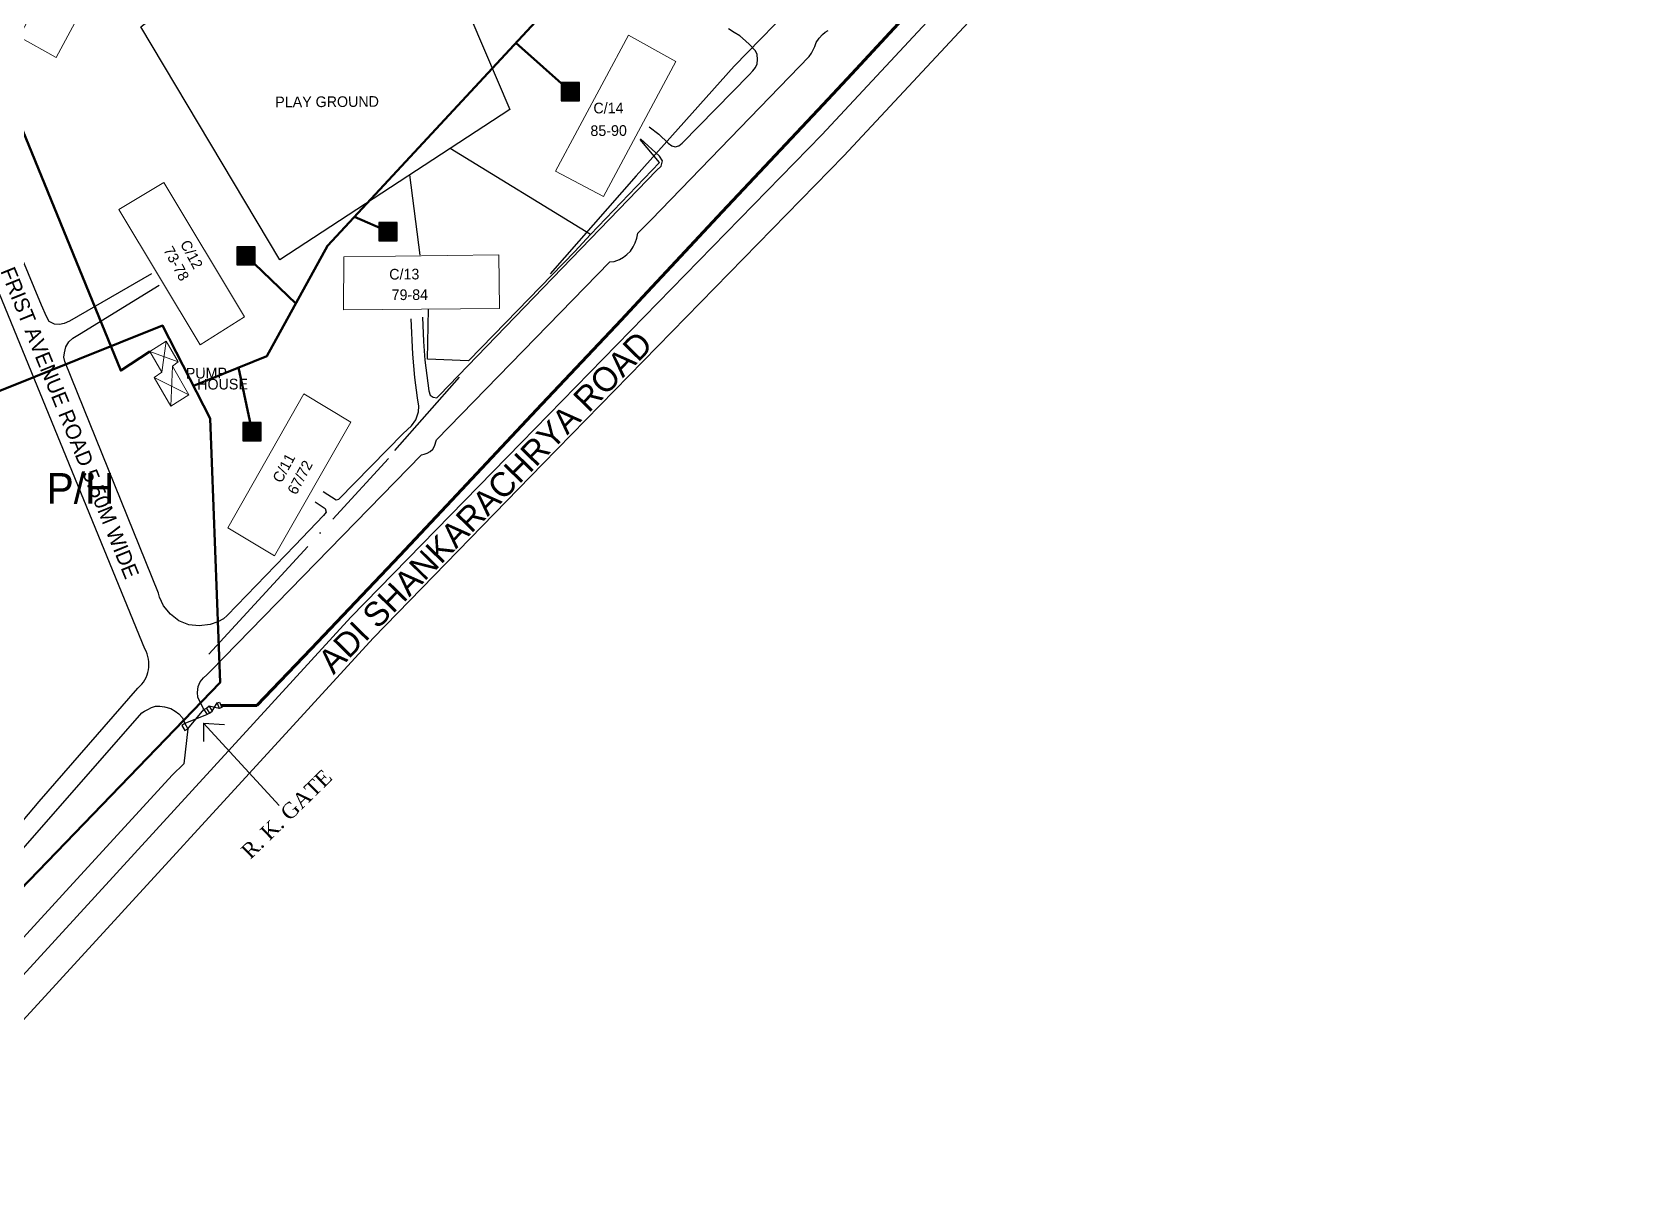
# Model space of a CAD drawing. Header units: millimetres. Extents: x 783 to 2788, y -521 to 1643.
# Drawn here: x 2505.5 to 2766.9, y -272.7 to -84.4 of the extents above; entities that cross this region are included whole.
import ezdxf
from ezdxf.enums import TextEntityAlignment as Align

# ---------------------------------------------------------------- set-up
doc = ezdxf.new("R2010")
doc.units = ezdxf.units.MM
doc.linetypes.add('ACAD_ISO04W100', pattern=[30, 24, -3, 0, -3])
doc.linetypes.add('DASHDOTX2', pattern=[50.8, 25.4, -12.7, 0, -12.7])
for name, color, linetype, lineweight in [('Boudary Wall', 6, 'DASHDOTX2', 60), ('Building', 1, 'Continuous', 9), ('Water Supply Line', 5, 'Continuous', 50)]:
    doc.layers.add(name, color=color, linetype=linetype, lineweight=lineweight)
for name, color, linetype in [('Fencing', 7, 'FENCELINE3'), ('Gate', 3, 'Continuous'), ('H.T.Line', 96, 'ACAD_ISO04W100'), ('Road', 7, 'Continuous'), ('Road Binding', 203, 'DASHDOTX2'), ('Text Building', 7, 'Continuous'), ('Text Road', 3, 'Continuous'), ('Water Line Dia Text', 7, 'Continuous'), ('Water Meter', 11, 'Continuous')]:
    doc.layers.add(name, color=color, linetype=linetype)
doc.linetypes.add('FENCELINE3', pattern='A,0.5,-0.2,["X",Standard,S=0.1,R=0,X=-0.1,Y=-0.05],-0.25', length=0.95)

# ---------------------------------------------------------------- blocks, each defined once
blk = doc.blocks.new('ACAD-Master Plan')
at = {"layer": 'Boudary Wall'}
blk.add_lwpolyline([(106.99, 82.18), (112.93, 82.14), (121.86, 91.44), (136.41, 106.8), (145.79, 116.72), (158.84, 130.68), (172.78, 145.44), (176.33, 149.24), (181.72, 155.06), (189.34, 163.21), (205.95, 180.82), (210.66, 185.85), (221.71, 197.77), (232.64, 209.23), (243.1, 220.32), (247.78, 225.55), (253.53, 231.66), (263.47, 242.38), (273.86, 253.42), (279.81, 259.9), (281.83, 261.91), (284.51, 264.81)], dxfattribs=at)
at = {"layer": 'Building'}
for points in [[(79.11, 200), (77.56, 197.3), (76.92, 197.68), (73.87, 191.91), (79.96, 188.52), (83.03, 194.24), (82.58, 194.57), (83.3, 195.92), (86.94, 194.17), (89.93, 199.88), (90.25, 200.55), (86.78, 202.34), (87.88, 204.35), (88.26, 204.14), (91.16, 209.82), (84.89, 213.16), (82.07, 207.52), (82.81, 207.04), (79.1, 199.98)], [(98.02, 141.99), (97.3, 136.86)], [(100, 138.57), (95.32, 140.28)], [(101.75, 133.18), (96.02, 136.02)], [(99.06, 137.87), (98.79, 131.29)]]:
    blk.add_lwpolyline(points, dxfattribs=at)
for points in [[(173.98, 192.21), (181.77, 187.9), (169.85, 165.71), (161.99, 169.86)], [(97.62, 168.03), (90.23, 163.58), (103.58, 141.39), (110.91, 145.96)], [(127.21, 155.79), (127.13, 147.11), (152.8, 147.34), (152.65, 156.14)], [(98.02, 141.99), (95.32, 140.28), (97.3, 136.86), (96.02, 136.02), (98.79, 131.29), (101.75, 133.18), (99.06, 137.87), (100, 138.57)], [(120.65, 133.3), (128.35, 128.67), (115.79, 106.75), (108.14, 111.32)]]:
    blk.add_lwpolyline(points, close=True, dxfattribs=at)
at = {"layer": 'Fencing', "linetype": 'FENCELINE3'}
for points in [[(144.56, 203.1), (146, 199.92), (154.47, 179.98), (116.68, 155.32), (93.84, 193.59), (101.87, 199.86), (108.41, 204.71), (113.08, 208.25), (118.72, 212.65), (129.25, 220.79), (134.83, 225.21), (135.97, 222.58), (137.1, 219.72), (140.52, 211.76), (143.06, 206.41)], [(167.71, 159.49), (144.68, 173.6)], [(167.71, 159.49), (179.05, 171.29), (175.88, 175.05)], [(139.73, 156.1), (138.06, 169.28)], [(167.71, 159.49), (165.14, 156.71), (153.84, 145.02), (147.67, 138.74), (140.97, 138.99), (141.11, 147.23)]]:
    blk.add_lwpolyline(points, dxfattribs=at)
at = {"layer": 'Gate'}
for points in [[(101.09, 79.18), (101.56, 78.33), (104.23, 81.51), (104.74, 80.67)], [(105.1, 82.03), (105.55, 81.22), (106.37, 82.57), (106.7, 81.68)]]:
    blk.add_lwpolyline(points, close=True, dxfattribs=at)
for points in [[(104.62, 81.68), (104.23, 81.51)], [(105.1, 82.03), (104.62, 81.68), (105.11, 80.9), (105.55, 81.22)], [(106.37, 82.57), (106.77, 82.71), (107.14, 81.84), (106.7, 81.68)], [(101.09, 79.18), (100.57, 78.86), (101.1, 78.06), (101.56, 78.33)], [(105.11, 80.9), (104.74, 80.67)]]:
    blk.add_lwpolyline(points, dxfattribs=at)
at = {"layer": 'H.T.Line'}
for points in [[(135.59, 124.01), (146.2, 136.08)], [(105.04, 90.59), (134.55, 122.72)]]:
    blk.add_lwpolyline(points, dxfattribs=at)
at = {"layer": 'Road'}
for p, q in [((333.73, 313.19), (205.72, 175.85)), ((337.38, 309.78), (209.33, 172.4)), ((205.72, 175.85), (156.35, 125.3)), ((209.33, 172.4), (159.92, 121.81)), ((156.35, 125.3), (128.38, 96.67)), ((159.92, 121.81), (132.02, 93.23)), ((128.38, 96.67), (48.22, 9.22)), ((132.02, 93.23), (51.95, 5.88)), ((48.22, 9.22), (16.51, -27.09)), ((51.95, 5.88), (19.28, -31.51)), ((16.51, -27.09), (-15.72, -35.91)), ((19.28, -31.51), (-14.42, -40.74)), ((-15.72, -35.91), (-96.38, -57.15)), ((-14.42, -40.74), (-95.07, -61.97)), ((-96.38, -57.15), (-173.8, -78.77)), ((-95.07, -61.97), (-172.44, -83.59)), ((-173.8, -78.77), (-300.1, -114.53)), ((-172.44, -83.59), (-298.75, -119.35)), ((-300.1, -114.53), (-334.07, -123.94)), ((-298.75, -119.35), (-332.85, -128.79)), ((-334.07, -123.94), (-483.57, -157.94)), ((-726.24, -129.88), (-767.97, -138.04)), ((-658.79, -139.74), (-726.24, -129.88)), ((-332.85, -128.79), (-483.01, -162.94)), ((-726.12, -134.95), (-766.66, -142.88)), ((-659.51, -144.69), (-726.12, -134.95)), ((-767.97, -138.04), (-793.09, -146.85)), ((-601.8, -147.97), (-658.79, -139.74)), ((-766.66, -142.88), (-790.92, -151.39)), ((-602.61, -152.9), (-659.51, -144.69)), ((-793.09, -146.85), (-811.71, -158.37)), ((-547.98, -157.96), (-601.8, -147.97)), ((-790.92, -151.39), (-808.29, -162.13)), ((-548.44, -162.96), (-602.61, -152.9)), ((-811.71, -158.37), (-850.86, -210.06)), ((-483.57, -157.94), (-547.98, -157.96)), ((-808.29, -162.13), (-846.88, -213.07)), ((-483.01, -162.94), (-548.44, -162.96))]:
    blk.add_line(p, q, dxfattribs=at)
for points in [[(177.36, 177.18), (178.93, 175.94), (180.5, 174.48), (181.08, 174.04), (181.64, 173.87), (182.24, 174.03), (182.77, 174.5), (193.81, 185.71), (194.39, 186.37), (194.84, 186.91), (195.11, 187.48), (195.17, 188.19), (195.11, 189.01), (194.81, 189.61), (193.87, 190.65), (193.2, 191.28), (192.24, 192.1), (191.35, 192.67), (190.41, 193.24)], [(95.58, 153.04), (82.11, 145.27), (81.27, 144.88), (80.48, 144.68), (79.68, 144.77), (78.82, 145.21), (78.33, 146), (77.54, 147.86), (61.06, 187.44), (60.98, 188.23), (61.24, 188.92), (61.65, 189.37), (62.43, 189.66), (63.55, 190.18), (64.49, 190.81), (65.41, 191.49), (66.55, 192.54), (67.3, 193.48), (68.02, 194.49), (70.7, 199.98)], [(104.23, 81.51), (103.22, 83.52), (103.16, 84.3), (103.28, 85.25), (103.62, 86.06), (104.13, 86.67), (104.71, 87.2), (105.38, 87.87), (139.99, 123.32), (140.39, 123.41), (140.89, 123.56), (141.41, 123.86), (141.81, 124.26), (142.11, 124.73), (142.41, 125.79), (170.91, 154.97), (171.62, 155.06), (172.51, 155.35), (173.14, 155.78), (173.69, 156.19), (174.28, 156.76), (174.74, 157.45), (175.07, 158.1), (175.36, 158.86), (175.53, 159.69), (177.71, 161.91), (203.64, 188.73), (204.04, 189.27), (204.56, 190.35), (204.82, 191.01), (205.28, 191.74), (205.85, 192.3), (206.3, 192.69), (206.77, 192.96)], [(140.15, 145.9), (140.28, 141.91), (140.52, 138.85), (141.17, 133.84), (141.39, 133.13), (141.89, 132.77), (142.47, 132.68), (142.94, 133.09), (178.59, 169.98), (179.36, 170.72), (179.53, 171.57), (179.09, 172.34), (175.94, 175.17)], [(122.52, 115.57), (124.16, 114.5), (124.29, 113.92), (123.89, 113.37), (119.18, 108.4), (108.06, 96.92), (107.43, 96.39), (106.51, 95.88), (105.27, 95.44), (103.41, 95.21), (101.74, 95.42), (100.12, 96.07), (98.72, 97.13), (97.59, 98.52), (96.94, 99.93), (96.75, 100.62), (81.39, 138.65), (81.22, 139.36), (81.3, 140.08), (81.52, 141.04), (82.02, 141.87), (82.68, 142.48), (83.78, 143.14), (96.87, 151.16)], [(123.82, 117.31), (125.92, 115.94), (126.37, 116.03), (136.97, 126.81), (138.3, 128.05), (139.05, 129.03), (139.49, 130.38), (139.55, 131.31), (139.33, 132.68), (138.85, 136.03), (138.52, 139.86), (138.29, 145.62)], [(71.84, 55.64), (94.04, 80.94), (94.48, 81.24), (94.98, 81.5), (95.59, 81.8), (96.28, 82.04), (97, 82.05), (97.76, 81.96), (98.79, 81.68), (99.5, 81.25), (100.07, 80.81), (100.68, 80.13), (101.09, 79.18)], [(101.56, 78.33), (100.92, 72.58), (99, 70.71), (81, 51.07), (66.87, 35.7), (48.2, 15.97), (47.72, 15.6), (41.05, 8.05), (37.59, 4.39)]]:
    blk.add_lwpolyline(points, dxfattribs=at)
blk.add_lwpolyline([(71, 59.14), (77.16, 66.42), (93.34, 85, 0.368494), (94.5, 91.47), (50.07, 199.92)], format="xyb", dxfattribs=at)
at = {"layer": 'Road Binding'}
blk.add_lwpolyline([(301.01, 323.27), (299.49, 320.83), (292.83, 310.25), (289.51, 304.8), (289.03, 304.11), (288.31, 303.17), (287.42, 301.91), (281.74, 294.26), (273.73, 283.31), (265.97, 272.64), (259.54, 263.97), (256.35, 260.27), (247.72, 250.15), (240.57, 241.63), (231.27, 230.66), (223.99, 222.18), (216.25, 213.09), (207.46, 203.65), (191.34, 187.11), (175.25, 169.09), (161.12, 153.04)], dxfattribs=at)
at = {"layer": 'Text Building', "ltscale": 5}
for points in [[(116.58, 65.76), (104.17, 79.24), (104.17, 76.24)], [(104.17, 79.24), (107.59, 79.02)]]:
    blk.add_lwpolyline(points, dxfattribs=at)
at = {"layer": 'Text Building'}
for s, rotation, p in [('PLAY GROUND', 0.3093, (115.94, 180.36)), ('C/14', 0.3093, (168.21, 179.36)), ('85-90', 0.3093, (167.72, 175.65)), ('73-78', 298.3179, (97.51, 156.93)), ('C/12', 298.3179, (100.25, 157.97)), ('C/13', 0.3093, (134.67, 152.08)), ('79-84', 0.3093, (135.06, 148.71)), ('PUMP', 0.3093, (101.25, 135.83)), (' HOUSE', 0.3093, (102.47, 134.01)), ('C/11', 61.6465, (116.94, 118.55)), ('67/72', 61.6465, (119.38, 116.62))]:
    blk.add_text(s, height=1.75, rotation=rotation, dxfattribs=at).set_placement(p)
at = {"layer": 'Text Building', "insert": (110.09, 58.58), "char_height": 2.5, "width": 56, "attachment_point": 1, "rotation": 44.2913}
blk.add_mtext('{\\fTimes New Roman|b0|i0|c0|p18;R. K. GATE}', dxfattribs=at)
at = {"layer": 'Text Road'}
for s, height, rotation, p in [('FRIST AVENUE ROAD 5.50M WIDE', 2.5, 292.0781, (70.74, 153.49)), ('ADI SHANKARACHRYA ROAD', 4, 45.7058, (125.5, 87.12))]:
    blk.add_text(s, height=height, rotation=rotation, dxfattribs=at).set_placement(p)

msp = doc.modelspace()

# ---------------------------------------------------------------- hatches: boundary and pattern name
at = {"layer": 'Water Meter'}
for points in [[(2595.43, -92.69), (2592.43, -92.69), (2592.43, -95.69), (2595.43, -95.69)], [(2565.48, -115.68), (2562.48, -115.68), (2562.48, -118.68), (2565.48, -118.68)], [(2542.15, -119.66), (2539.15, -119.66), (2539.15, -122.66), (2542.15, -122.66)], [(2543.14, -148.53), (2540.14, -148.53), (2540.14, -151.53), (2543.14, -151.53)]]:
    msp.add_hatch(color=256, dxfattribs=at).paths.add_polyline_path(points)

# ---------------------------------------------------------------- linework, layer by layer
at = {"layer": 'Water Line Dia Text'}
msp.add_lwpolyline([(2528.79, -145.53, 0, 1.67, 0), (2526.48, -149.97, 0, 0, 0), (2524.15, -154.47, 0, 0, 0.117529), (2522.78, -159.94, 0, 0, 0.941721)], format="xyseb", dxfattribs=at)
at = {"layer": 'Water Meter'}
for points in [[(2595.43, -95.69), (2592.43, -92.69)], [(2565.48, -118.68), (2562.48, -115.68)], [(2542.15, -122.66), (2539.15, -119.66)], [(2543.14, -151.53), (2540.14, -148.53)]]:
    msp.add_lwpolyline(points, dxfattribs=at)
for points in [[(2592.43, -95.69), (2595.43, -95.69), (2595.43, -92.69), (2592.43, -92.69)], [(2562.48, -118.68), (2565.48, -118.68), (2565.48, -115.68), (2562.48, -115.68)], [(2539.15, -122.66), (2542.15, -122.66), (2542.15, -119.66), (2539.15, -119.66)], [(2540.14, -151.53), (2543.14, -151.53), (2543.14, -148.53), (2540.14, -148.53)]]:
    msp.add_lwpolyline(points, close=True, dxfattribs=at)
at = {"layer": 'Water Supply Line'}
for points in [[(2459.57, 35.67), (2454.33, 20.82), (2520.06, -140), (2524.83, -136.86)], [(2532.02, -142.52), (2544.08, -137.61), (2554.03, -119.52), (2597.53, -72.67), (2609.69, -56.47), (2632.23, -53.96)], [(2584.99, -86.18), (2593.93, -94.19)], [(2558.46, -114.75), (2563.98, -117.18)], [(2548.82, -128.99), (2540.65, -121.16)], [(2470.97, -155.03), (2526.94, -132.61), (2534.76, -147.88), (2536.4, -191.2), (2503.53, -225.26)], [(2539.42, -139.51), (2541.64, -150.03)]]:
    msp.add_lwpolyline(points, dxfattribs=at)

# ---------------------------------------------------------------- block references
msp.add_blockref('ACAD-Master Plan', (2429.51, -277.14), dxfattribs=at)

# ---------------------------------------------------------------- texts
at = {"layer": 'Water Line Dia Text'}
msp.add_text('P/H', height=5, dxfattribs=at).set_placement((2519.03, -161.83), align=Align.RIGHT)

doc.saveas('drawing.dxf')
